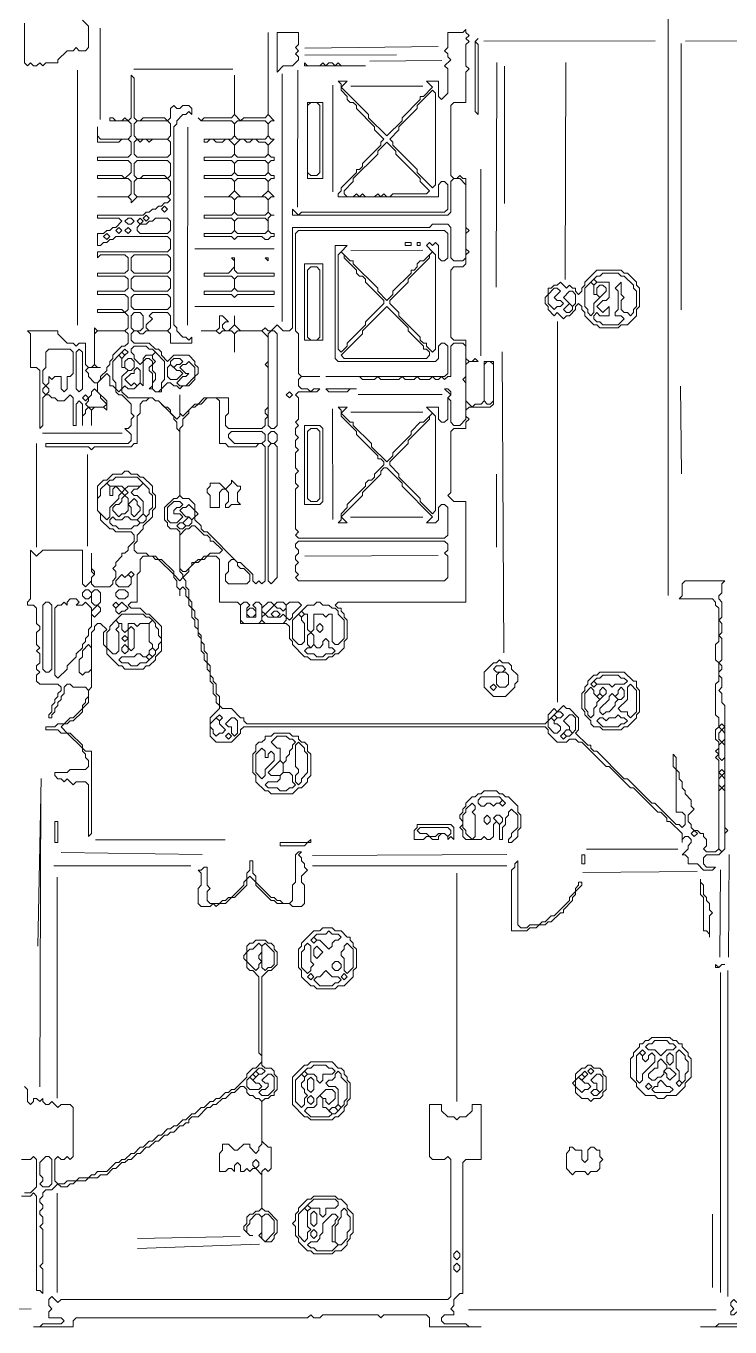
# Model space of a CAD drawing. Extents: x 10 to 1971, y 11 to 1392.
# Drawn here: x 636.5 to 867.7, y 375 to 802.1 of the extents above; entities that cross this region are included whole.
import ezdxf

# ---------------------------------------------------------------- set-up
doc = ezdxf.new("R2010")
doc.units = 0
for name, color, linetype, lineweight in [('TEXT_FALLBACK_OUTLINE', 2, 'Continuous', 0), ('TRACE_CURVE', 6, 'Continuous', 0), ('TRACE_STRAIGHT', 5, 'Continuous', 0), ('TRACE_TEXT_SYMBOL', 6, 'Continuous', 0)]:
    doc.layers.add(name, color=color, linetype=linetype, lineweight=lineweight)

msp = doc.modelspace()

# ---------------------------------------------------------------- linework, layer by layer
at = {"layer": 'TEXT_FALLBACK_OUTLINE', "color": 2}
for points in [[(824, 722), (820, 718), (820, 717), (819, 716), (819, 715), (818, 714), (817, 715), (817, 716), (816, 716), (815, 717), (814, 716), (812, 718), (811, 717), (810, 717), (809, 716), (808, 716), (808, 714), (807, 713), (807, 711), (808, 710), (808, 709), (810, 707), (811, 708), (813, 706), (814, 707), (815, 707), (817, 709), (817, 710), (818, 711), (819, 710), (819, 709), (820, 708), (820, 707), (823, 704), (824, 704), (825, 703), (831, 703), (832, 704), (834, 704), (837, 707), (837, 709), (838, 710), (838, 716), (837, 717), (837, 718), (834, 721), (833, 721), (832, 722)], [(822, 718), (823, 717), (823, 714), (824, 714), (825, 713), (823, 711), (823, 708), (822, 707), (821, 708), (821, 709), (820, 710), (820, 716)], [(822, 718), (823, 719), (824, 718), (823, 717)], [(825, 720), (826, 721), (831, 721), (832, 720), (833, 720), (836, 717), (836, 716), (837, 715), (837, 710), (836, 709), (836, 708), (835, 707), (834, 708), (833, 708), (832, 709), (832, 712), (833, 713), (832, 714), (832, 718), (830, 716), (831, 715), (831, 709), (830, 708), (830, 707), (832, 707), (833, 706), (831, 704), (826, 704), (825, 705), (824, 705), (823, 706), (823, 707), (824, 708), (825, 707), (828, 707), (828, 710), (826, 708), (824, 710), (826, 712), (827, 712), (828, 713), (828, 718), (824, 718), (823, 719), (824, 720)], [(810, 716), (811, 716), (812, 715), (810, 713), (811, 712), (812, 712), (813, 711), (812, 710), (811, 710), (810, 709), (808, 711), (808, 714)], [(815, 715), (816, 715), (817, 714), (817, 711), (816, 710), (813, 713)], [(824, 716), (825, 717), (826, 717), (827, 716), (827, 715), (825, 713), (824, 714)], [(815, 711), (816, 710), (816, 709), (815, 708), (814, 708), (813, 709)], [(863, 494), (863, 493), (864, 493), (865, 494), (866, 494), (865, 494), (864, 493)], [(842, 470), (841, 469), (840, 469), (839, 468), (838, 468), (838, 467), (836, 465), (836, 464), (835, 463), (835, 457), (837, 455), (837, 454), (840, 451), (843, 451), (844, 450), (846, 450), (847, 451), (850, 451), (853, 454), (853, 455), (855, 457), (855, 463), (854, 464), (854, 465), (852, 467), (852, 468), (851, 468), (850, 469), (849, 469), (848, 470)], [(838, 465), (839, 466), (840, 465), (839, 464)], [(842, 468), (843, 469), (847, 469), (848, 468), (849, 468), (850, 467), (849, 466), (847, 466), (845, 464), (843, 466), (841, 466), (840, 467), (841, 468)], [(850, 465), (851, 466), (853, 464), (853, 463), (854, 462), (854, 459), (853, 458), (853, 456), (852, 455), (851, 456), (851, 459), (850, 460)], [(837, 464), (838, 465), (839, 464), (839, 463), (840, 462), (841, 463), (841, 464), (842, 465), (843, 464), (843, 462), (839, 458), (839, 456), (838, 455), (837, 456)], [(844, 462), (845, 463), (847, 461), (847, 460), (846, 459), (846, 458), (845, 457), (844, 457), (843, 456), (842, 456), (841, 457), (841, 458), (843, 460), (844, 460)], [(847, 464), (848, 465), (849, 464), (849, 462), (848, 461), (847, 462)], [(846, 459), (847, 460), (848, 460), (850, 458), (848, 456), (847, 457), (847, 458)], [(840, 454), (841, 455), (842, 454), (841, 453)], [(844, 455), (845, 456), (847, 454), (848, 454), (849, 453), (848, 452), (843, 452), (842, 453), (843, 454), (844, 454)], [(850, 455), (851, 456), (852, 455), (851, 454)]]:
    msp.add_lwpolyline(points, close=True, dxfattribs=at)
at = {"layer": 'TRACE_CURVE', "color": 6}
for points in [[(636, 803), (636, 790), (637, 789), (638, 790), (639, 789), (640, 789), (641, 790), (642, 789), (643, 790), (647, 790), (647, 791), (650, 794), (652, 794), (653, 795), (654, 794), (656, 794), (657, 795), (657, 802), (655, 804)], [(716, 800), (716, 773), (715, 772), (708, 772), (707, 771), (705, 773), (705, 786), (705, 773), (704, 772), (695, 772), (694, 771), (693, 772), (694, 771), (704, 771), (705, 770), (705, 766), (704, 765), (695, 765), (695, 764), (696, 764), (697, 765), (698, 765), (699, 764), (701, 764), (702, 765), (703, 765), (705, 763), (705, 760), (704, 759), (695, 759), (695, 758), (704, 758), (705, 757), (705, 754), (704, 753), (695, 753), (695, 752), (704, 752), (705, 751), (705, 748), (703, 746), (695, 746), (704, 746), (705, 745), (705, 741), (704, 740), (695, 740), (695, 739), (704, 739), (705, 738), (705, 735), (704, 734), (695, 734), (695, 733), (704, 733), (705, 732), (706, 733), (714, 733), (715, 732), (716, 732), (717, 733), (718, 733), (718, 734), (717, 734)], [(717, 734), (716, 735), (716, 739), (717, 740), (718, 740), (717, 740), (716, 741), (716, 745), (717, 746), (718, 746), (716, 748), (716, 751), (717, 752), (718, 752), (718, 753), (717, 753), (716, 754), (716, 757), (717, 758), (718, 758), (718, 759), (717, 759), (716, 760), (716, 763), (718, 765), (717, 765), (716, 766), (716, 770), (717, 771), (718, 771), (716, 773), (716, 800)], [(781, 801), (780, 800), (775, 800), (775, 795), (774, 794), (775, 793), (775, 792), (776, 791), (774, 789), (775, 788), (775, 780), (773, 778), (772, 779), (772, 784), (768, 784), (770, 782), (767, 779), (766, 779), (766, 778), (760, 772), (760, 771), (755, 766), (749, 772), (749, 773), (740, 782), (742, 784), (739, 784), (740, 783), (740, 781), (742, 779), (742, 778), (743, 777), (744, 777), (745, 776), (745, 775), (751, 769), (751, 768), (754, 765), (753, 764), (753, 763), (747, 757), (747, 756), (746, 755), (745, 755), (745, 754), (740, 749), (740, 748), (739, 747), (739, 746), (772, 746), (772, 750), (773, 751), (774, 751), (775, 750), (775, 742), (774, 741), (727, 741), (726, 740), (724, 742), (724, 740), (775, 740), (776, 741), (776, 751), (777, 752)], [(781, 646), (777, 646), (775, 648), (776, 649), (776, 669), (777, 670), (781, 670), (781, 672), (782, 673), (781, 674), (781, 676), (782, 677), (789, 677), (790, 678), (790, 692), (787, 692), (787, 679), (786, 678), (784, 678), (783, 677), (781, 679), (781, 691), (782, 692), (785, 692), (784, 693), (783, 692), (782, 692), (781, 693), (781, 699), (777, 699), (776, 700), (776, 722), (777, 723), (780, 723), (781, 724), (781, 727), (782, 728), (781, 729), (781, 734), (782, 735), (781, 736), (781, 752), (780, 752), (779, 753), (778, 752), (777, 752), (776, 753), (776, 776), (777, 777), (781, 777), (781, 787), (782, 788), (781, 789), (781, 796), (782, 797), (781, 798), (782, 799), (781, 800), (781, 801)], [(683, 702), (684, 701), (684, 698), (691, 698), (691, 700), (690, 699), (689, 700), (688, 700), (686, 702), (686, 703), (685, 704), (685, 769), (686, 770), (686, 771), (688, 773), (689, 773), (690, 774), (691, 773), (691, 775), (690, 776), (688, 776), (687, 775), (686, 775), (685, 776), (684, 775), (684, 772), (683, 771), (682, 772), (675, 772), (674, 771), (673, 771), (672, 772), (672, 785), (671, 786), (671, 772), (670, 771), (669, 772), (668, 771), (666, 771), (665, 772), (664, 772), (664, 771), (670, 771), (671, 770), (671, 766), (670, 765), (661, 765), (660, 766), (660, 769), (660, 764), (667, 764), (668, 765), (670, 765), (671, 764), (671, 760), (670, 759), (660, 759), (660, 758), (670, 758), (671, 757), (671, 754), (669, 752), (668, 753), (660, 753)], [(660, 753), (660, 752), (670, 752), (671, 751), (671, 747), (670, 746), (660, 746), (670, 746), (671, 745), (671, 744), (673, 746), (683, 746), (684, 745), (683, 744), (682, 744), (681, 743), (680, 743), (679, 742), (678, 742), (677, 741), (676, 741), (675, 740), (660, 740), (660, 739), (667, 739), (668, 738), (666, 736), (665, 736), (664, 735), (663, 735), (662, 734), (660, 734), (660, 730), (661, 730), (662, 731), (663, 731), (664, 732), (665, 732), (666, 733), (683, 733), (684, 732), (684, 729), (683, 728), (660, 728), (660, 726), (661, 727), (669, 727), (670, 726), (670, 722), (669, 721), (660, 721), (660, 720), (669, 720), (670, 719), (670, 716), (669, 715), (660, 715), (660, 714), (669, 714), (670, 713), (670, 709), (669, 708), (668, 709), (660, 709)], [(777, 752), (779, 752), (781, 750), (781, 726), (780, 725), (777, 725), (776, 726), (776, 736), (775, 737), (770, 737), (769, 736), (724, 736), (724, 703), (723, 702), (721, 702), (719, 704), (717, 702), (716, 702), (715, 703), (714, 702), (707, 702), (705, 704), (705, 707), (705, 704), (703, 702), (702, 702), (701, 703), (701, 704), (702, 705), (703, 705), (701, 707), (700, 707), (700, 703), (699, 702), (694, 702), (699, 702), (700, 701), (701, 702), (704, 702), (705, 701), (705, 695), (705, 701), (706, 702), (714, 702), (716, 700), (716, 692), (715, 691), (716, 690), (716, 677), (715, 676), (715, 675), (716, 674), (715, 673), (715, 671), (714, 670), (703, 670), (702, 671), (702, 674), (703, 675), (703, 680), (695, 680), (693, 678), (692, 678), (688, 674)], [(725, 734), (726, 735), (774, 735), (775, 734), (775, 726), (774, 725), (773, 725), (772, 726), (772, 730), (771, 731), (770, 730), (769, 731), (768, 730), (770, 728), (767, 725), (766, 725), (765, 724), (765, 723), (764, 722), (763, 722), (763, 721), (757, 715), (757, 714), (755, 712), (752, 715), (752, 716), (744, 724), (744, 725), (743, 725), (740, 728), (742, 730), (738, 730), (738, 693), (739, 692), (771, 692), (772, 693), (772, 697), (773, 698), (774, 698), (775, 697), (775, 688), (774, 687), (735, 687), (746, 687), (747, 686), (751, 686), (752, 687), (753, 686), (759, 686), (760, 687), (761, 686), (764, 686), (765, 687), (766, 686), (769, 686), (770, 687), (771, 686), (772, 686), (773, 687), (774, 686), (775, 687), (776, 687), (776, 697), (777, 698)], [(747, 649), (753, 655), (753, 656), (754, 657), (755, 657), (760, 652), (760, 651), (770, 641), (768, 639), (771, 639), (772, 640), (772, 644), (773, 645), (774, 645), (775, 644), (775, 635), (774, 634), (726, 634), (725, 635), (726, 636), (725, 637), (725, 650), (726, 651), (725, 652), (725, 655), (726, 656), (725, 657), (725, 662), (726, 663), (725, 664), (725, 666), (726, 667), (725, 668), (725, 670), (726, 671), (725, 672), (726, 673), (726, 680), (725, 681), (726, 682), (732, 682), (733, 683), (731, 683), (730, 682), (729, 683), (727, 683), (726, 684), (726, 686), (727, 687), (733, 687), (727, 687), (726, 688), (726, 701), (725, 702), (725, 734)], [(660, 709), (660, 708), (669, 708), (670, 707), (670, 703), (669, 702), (660, 702), (659, 703), (659, 691), (658, 690), (657, 690), (656, 691), (656, 698), (654, 698), (653, 697), (652, 698), (650, 698), (647, 701), (647, 702), (637, 702), (638, 701), (638, 690), (640, 690), (641, 689), (641, 670), (642, 671), (642, 680), (643, 681), (644, 681), (645, 680), (646, 680), (647, 679), (649, 679), (651, 681), (652, 680), (652, 671), (653, 671), (653, 678), (654, 679), (655, 678), (655, 671), (655, 674), (656, 675), (656, 676), (657, 677), (658, 676), (658, 671), (658, 676), (659, 677), (662, 677), (663, 676), (663, 679), (660, 682), (660, 685), (663, 688), (664, 687), (664, 684), (665, 684), (666, 683), (666, 682), (667, 681), (668, 681), (671, 678), (671, 675)], [(688, 674), (687, 675), (687, 681), (687, 674), (686, 673), (684, 675), (684, 676), (683, 677), (682, 677), (680, 679), (679, 679), (678, 680), (670, 680), (668, 682), (668, 683), (669, 684), (670, 683), (672, 683), (674, 685), (675, 684), (675, 692), (676, 693), (677, 693), (678, 692), (678, 691), (677, 690), (677, 689), (678, 688), (678, 684), (677, 683), (678, 683), (679, 682), (681, 682), (681, 683), (683, 685), (684, 685), (685, 684), (686, 684), (687, 683), (688, 684), (690, 684), (692, 686), (692, 687), (693, 688), (693, 690), (692, 691), (692, 692), (690, 694), (685, 694), (683, 692), (681, 694), (681, 695), (680, 696), (679, 696), (677, 698), (672, 698), (671, 699), (671, 701), (672, 702), (673, 702), (674, 701), (675, 701), (676, 702), (683, 702)], [(777, 698), (780, 698), (781, 697), (781, 687), (780, 686), (781, 685), (781, 673), (779, 671), (777, 671), (776, 672), (776, 679), (775, 680), (776, 681), (776, 682), (775, 683), (774, 683), (776, 681), (775, 680), (775, 673), (774, 672), (773, 672), (772, 673), (772, 677), (768, 677), (770, 675), (767, 672), (766, 672), (763, 669), (763, 668), (757, 662), (757, 661), (755, 659), (750, 664), (750, 665), (744, 671), (744, 672), (743, 672), (740, 675), (742, 677), (739, 677), (740, 676), (740, 674), (745, 669), (745, 668), (752, 661), (752, 660), (753, 660), (754, 659), (754, 658), (751, 655), (751, 654), (750, 653), (749, 653), (748, 652), (748, 651), (742, 645), (742, 644), (740, 642), (740, 640), (739, 639), (742, 639), (740, 641), (747, 648), (747, 649)], [(671, 675), (672, 674), (671, 673), (671, 671), (670, 670), (669, 670), (671, 668), (671, 666), (670, 665), (643, 665), (643, 664), (657, 664), (658, 663), (659, 664), (671, 664), (672, 665), (673, 665), (673, 674), (674, 675), (674, 678), (675, 679), (676, 679), (677, 680), (678, 680), (679, 679), (680, 679), (685, 674), (685, 673), (686, 672), (686, 670), (687, 669), (687, 648), (686, 647), (685, 647), (682, 644), (682, 640), (683, 639), (683, 638), (684, 637), (686, 637), (687, 636), (687, 623), (688, 622), (688, 621), (687, 620), (685, 622), (685, 623), (681, 627), (680, 627), (679, 628), (677, 628), (676, 629), (673, 629), (672, 630), (672, 632), (673, 633), (673, 635), (675, 637), (675, 638), (678, 641), (678, 643), (679, 644), (679, 648), (678, 649)], [(678, 649), (678, 651), (675, 654), (674, 654), (673, 655), (671, 655), (670, 656), (669, 656), (668, 655), (665, 655), (663, 653), (662, 653), (660, 651), (660, 643), (661, 642), (661, 640), (664, 637), (665, 637), (666, 636), (671, 636), (672, 635), (672, 633), (670, 631), (670, 630), (669, 629), (668, 629), (668, 628), (666, 626), (666, 625), (665, 624), (666, 623), (666, 621), (665, 620), (665, 619), (664, 618), (659, 618), (658, 619), (658, 621), (659, 622), (659, 623), (658, 624), (658, 629), (658, 623), (659, 622), (658, 621), (658, 620), (656, 618), (655, 619), (655, 630), (642, 630), (640, 628), (638, 630), (638, 614), (637, 613), (637, 612), (639, 612), (640, 611), (640, 606), (641, 605), (641, 604), (640, 603), (640, 599), (641, 598), (640, 597)], [(700, 579), (700, 582), (699, 583), (699, 586), (698, 587), (698, 588), (697, 589), (697, 592), (696, 593), (696, 596), (695, 597), (695, 599), (694, 600), (694, 602), (693, 603), (693, 607), (692, 608), (692, 610), (691, 611), (691, 613), (690, 614), (690, 617), (689, 618), (689, 620), (688, 621), (690, 623), (690, 624), (692, 626), (693, 626), (694, 627), (695, 627), (696, 628), (699, 628), (700, 627), (700, 613), (706, 613), (707, 612), (707, 606), (722, 606), (723, 605), (723, 601), (724, 600), (724, 599), (728, 595), (729, 595), (730, 594), (735, 594), (736, 595), (737, 595), (738, 596), (739, 596), (741, 598), (741, 600), (742, 601), (742, 607), (741, 608), (741, 609), (740, 610), (740, 611), (739, 611), (738, 612), (739, 613), (781, 613), (781, 646)], [(649, 554), (650, 555), (652, 553), (653, 554), (656, 554), (657, 553), (657, 536), (658, 537), (658, 564), (656, 564), (655, 565), (655, 566), (651, 570), (650, 570), (648, 572), (649, 573), (650, 573), (651, 574), (652, 574), (655, 577), (655, 578), (657, 580), (657, 584), (658, 585), (658, 603), (659, 604), (659, 605), (660, 606), (661, 606), (663, 604), (662, 603), (662, 599), (663, 598), (663, 596), (667, 592), (668, 592), (669, 591), (675, 591), (676, 592), (677, 592), (679, 594), (679, 595), (681, 597), (681, 605), (677, 609), (676, 609), (674, 611), (671, 611), (670, 612), (671, 613), (673, 613), (673, 622), (674, 623), (674, 627), (675, 628), (678, 628), (679, 627), (680, 627), (685, 622), (685, 621), (686, 620), (686, 618), (687, 617), (687, 615)], [(854, 529), (854, 527), (857, 527), (859, 525), (862, 525), (863, 526), (860, 526), (859, 527), (859, 529), (860, 530), (864, 530), (866, 532), (866, 537), (867, 538), (866, 539), (866, 579), (865, 580), (865, 583), (864, 584), (865, 585), (865, 588), (864, 589), (864, 590), (865, 591), (865, 592), (864, 593), (865, 594), (865, 601), (864, 602), (865, 603), (865, 606), (864, 607), (865, 608), (865, 613), (864, 614), (864, 615), (865, 616), (865, 619), (866, 620), (853, 620), (852, 619), (852, 615), (851, 614), (862, 614), (863, 613), (863, 612), (864, 611), (864, 600), (863, 599), (863, 594), (864, 593), (864, 587), (863, 586), (863, 576), (864, 575), (864, 572), (863, 571), (863, 568), (864, 567), (864, 565), (863, 564), (864, 563), (863, 562), (864, 561)], [(687, 615), (687, 617), (688, 618), (689, 617), (689, 615), (690, 614), (690, 612), (691, 611), (691, 608), (692, 607), (692, 605), (693, 604), (693, 602), (694, 601), (694, 597), (695, 596), (695, 594), (696, 593), (696, 591), (697, 590), (697, 587), (698, 586), (698, 583), (699, 582), (699, 580), (700, 579), (700, 578), (697, 575), (697, 569), (699, 567), (704, 567), (707, 570), (707, 571), (708, 572), (807, 572), (808, 571), (808, 570), (811, 567), (814, 567), (815, 568), (817, 568), (818, 567), (819, 567), (827, 559), (828, 559), (835, 552), (836, 552), (844, 544), (845, 544), (847, 542), (847, 541), (848, 541), (852, 537), (852, 534), (852, 535), (853, 536), (854, 536), (855, 535), (855, 534), (854, 533), (854, 532), (852, 530), (853, 530), (854, 529)], [(640, 597), (641, 596), (641, 593), (640, 592), (640, 591), (641, 590), (640, 589), (640, 587), (641, 586), (647, 586), (648, 585), (648, 584), (647, 583), (647, 582), (646, 581), (646, 580), (645, 579), (645, 577), (644, 576), (644, 575), (645, 575), (645, 576), (646, 577), (646, 578), (647, 579), (647, 580), (648, 581), (648, 582), (649, 583), (649, 585), (650, 586), (651, 586), (652, 585), (656, 585), (657, 584), (657, 582), (656, 581), (656, 580), (655, 579), (655, 578), (652, 575), (651, 575), (649, 573), (647, 573), (646, 572), (643, 572), (643, 571), (647, 571), (648, 570), (650, 570), (655, 565), (655, 564), (656, 563), (656, 562), (657, 561), (657, 559), (656, 558), (651, 558), (650, 557), (646, 557), (646, 556), (647, 555), (648, 555), (649, 554)], [(864, 561), (864, 532), (863, 531), (860, 531), (859, 532), (860, 533), (860, 535), (859, 536), (859, 537), (858, 537), (857, 538), (856, 538), (855, 539), (855, 540), (854, 541), (854, 543), (856, 545), (855, 546), (855, 548), (853, 550), (853, 551), (852, 552), (852, 554), (851, 555), (851, 557), (850, 558), (850, 562), (849, 563), (849, 559), (850, 558), (850, 544), (852, 544), (853, 543), (853, 540), (852, 539), (851, 540), (850, 540), (843, 547), (842, 547), (834, 555), (833, 555), (824, 564), (823, 564), (822, 565), (822, 566), (821, 566), (817, 570), (818, 571), (818, 575), (815, 578), (814, 578), (813, 579), (811, 577), (810, 578), (808, 576), (808, 574), (807, 573), (709, 573), (708, 574), (708, 575), (707, 575), (704, 578), (701, 578), (700, 579)], [(712, 502), (711, 501), (710, 501), (709, 500), (709, 498), (708, 497), (708, 496), (709, 495), (709, 493), (710, 492), (711, 492), (713, 490), (713, 465), (714, 464), (714, 462), (712, 460), (711, 460), (709, 458), (709, 457), (705, 453), (704, 453), (703, 452), (702, 452), (700, 450), (699, 450), (698, 449), (697, 449), (695, 447), (694, 447), (692, 445), (691, 445), (689, 443), (688, 443), (686, 441), (685, 441), (684, 440), (683, 440), (681, 438), (680, 438), (678, 436), (677, 436), (675, 434), (674, 434), (672, 432), (671, 432), (669, 430), (668, 430), (667, 429), (666, 429), (663, 426), (660, 426), (659, 425), (658, 425), (657, 424), (654, 424), (653, 423), (650, 423), (649, 422), (647, 422), (646, 423), (646, 430), (647, 431), (648, 430), (649, 430)], [(717, 427), (717, 434), (716, 434), (714, 436), (714, 449), (715, 450), (716, 450), (717, 451), (718, 451), (718, 452), (719, 453), (719, 457), (718, 458), (718, 459), (717, 460), (715, 460), (714, 461), (714, 490), (716, 492), (717, 492), (719, 494), (719, 498), (718, 499), (718, 500), (717, 501), (716, 501), (715, 502), (712, 502)], [(649, 430), (650, 431), (651, 430), (652, 431), (652, 447), (651, 448), (648, 448), (647, 447), (645, 449), (644, 448), (643, 448), (642, 449), (642, 450), (641, 449), (640, 450), (639, 450), (639, 449), (638, 448), (637, 449), (637, 453), (636, 454)], [(642, 407), (641, 408), (642, 409), (642, 411), (641, 412), (641, 413), (642, 414), (642, 415), (641, 416), (641, 417), (642, 418), (642, 419), (643, 420), (645, 420), (647, 422), (648, 421), (650, 421), (651, 422), (652, 422), (653, 423), (656, 423), (657, 424), (660, 424), (661, 425), (663, 425), (665, 427), (666, 427), (668, 429), (669, 429), (670, 430), (671, 430), (673, 432), (674, 432), (676, 434), (677, 434), (679, 436), (680, 436), (682, 438), (683, 438), (684, 439), (685, 439), (687, 441), (688, 441), (689, 442), (690, 442), (690, 443), (691, 444), (693, 444), (696, 447), (697, 447), (698, 448), (699, 448), (701, 450), (702, 450), (704, 452), (705, 452), (707, 454), (708, 454), (709, 453), (709, 452), (710, 451), (711, 451), (712, 450), (713, 450)], [(713, 450), (714, 449), (714, 435), (713, 434), (713, 433), (712, 432), (710, 434), (710, 435), (708, 435), (706, 433), (705, 433), (703, 435), (701, 435), (701, 433), (700, 432), (700, 426), (702, 426), (703, 427), (704, 427), (705, 426), (705, 428), (706, 429), (707, 428), (707, 426), (708, 426), (709, 427), (710, 426), (711, 427), (712, 427), (714, 425), (714, 414), (713, 413), (712, 413), (711, 412), (710, 412), (709, 411), (709, 409), (708, 408), (708, 407), (710, 405), (711, 405), (710, 405), (709, 406), (709, 408), (710, 409), (710, 410), (712, 412), (713, 412), (714, 411), (714, 406), (713, 405), (715, 403), (717, 403), (718, 404), (718, 405), (719, 406), (719, 410), (716, 413), (715, 413), (714, 414), (714, 426), (715, 427), (716, 426), (717, 427)], [(635, 430), (638, 430), (639, 431), (640, 430), (640, 421), (638, 419), (636, 419)], [(635, 418), (638, 418), (639, 419), (640, 418), (640, 387), (641, 387), (642, 386), (642, 394), (641, 395), (642, 396), (642, 407)]]:
    msp.add_lwpolyline(points, dxfattribs=at)
for points in [[(770, 781), (771, 780), (771, 750), (770, 749), (765, 754), (765, 755), (757, 763), (757, 764), (756, 765), (759, 768), (759, 769), (765, 775), (765, 776)], [(672, 770), (673, 771), (683, 771), (684, 770), (684, 766), (683, 765), (673, 765), (672, 766)], [(705, 770), (706, 771), (715, 771), (716, 770), (716, 766), (715, 765), (706, 765), (705, 766)], [(672, 764), (673, 765), (674, 764), (675, 765), (676, 765), (677, 764), (678, 765), (683, 765), (684, 764), (684, 760), (683, 759), (673, 759), (672, 760)], [(707, 765), (708, 765), (709, 764), (710, 764), (711, 765), (712, 765), (713, 764), (715, 764), (716, 763), (716, 760), (715, 759), (706, 759), (705, 760), (705, 763)], [(755, 764), (758, 761), (758, 760), (766, 752), (766, 751), (769, 748), (768, 747), (757, 747), (756, 746), (755, 746), (754, 747), (753, 746), (752, 747), (751, 746), (748, 746), (747, 747), (746, 746), (745, 747), (744, 746), (742, 746), (741, 747), (741, 748), (744, 751), (744, 752), (752, 760), (752, 761)], [(672, 757), (673, 758), (683, 758), (684, 757), (684, 753), (683, 752), (682, 753), (675, 753), (674, 752), (673, 752), (672, 753)], [(705, 757), (706, 758), (715, 758), (716, 757), (716, 754), (715, 753), (706, 753), (705, 754)], [(672, 751), (673, 752), (683, 752), (684, 751), (684, 747), (683, 746), (673, 746), (672, 747)], [(705, 751), (706, 752), (715, 752), (716, 751), (716, 748), (714, 746), (707, 746), (705, 748)], [(705, 745), (706, 746), (715, 746), (716, 745), (716, 741), (715, 740), (706, 740), (705, 741)], [(669, 738), (670, 739), (671, 739), (672, 738), (671, 737), (670, 737)], [(678, 738), (679, 739), (683, 739), (684, 738), (684, 735), (683, 734), (674, 734), (673, 735), (673, 736), (674, 737), (676, 737), (677, 738)], [(673, 738), (674, 739), (675, 738), (674, 737)], [(675, 739), (676, 740), (677, 739), (676, 738)], [(681, 742), (682, 743), (683, 742), (682, 741)], [(705, 738), (706, 739), (715, 739), (716, 738), (716, 735), (715, 734), (706, 734), (705, 735)], [(666, 735), (667, 736), (668, 735), (667, 734)], [(669, 735), (670, 736), (671, 735), (670, 734)], [(662, 733), (663, 734), (664, 733), (663, 732)], [(671, 726), (672, 727), (683, 727), (684, 726), (684, 722), (683, 721), (672, 721), (671, 722)], [(739, 727), (740, 728), (741, 727), (741, 726), (745, 722), (745, 721), (746, 720), (747, 720), (748, 719), (748, 718), (754, 712), (754, 711), (748, 705), (748, 704), (742, 698), (742, 697), (740, 695), (739, 696)], [(769, 727), (770, 728), (771, 727), (771, 696), (770, 695), (768, 697), (768, 698), (767, 698), (766, 699), (766, 700), (759, 707), (759, 708), (756, 711), (756, 712), (762, 718), (762, 719), (769, 726)], [(671, 719), (672, 720), (683, 720), (684, 719), (684, 716), (683, 715), (672, 715), (671, 716)], [(671, 713), (672, 714), (683, 714), (684, 713), (684, 710), (683, 709), (672, 709), (671, 710)], [(755, 710), (762, 703), (762, 702), (767, 697), (767, 696), (768, 696), (769, 695), (769, 694), (768, 693), (741, 693), (740, 694), (747, 701), (747, 702)], [(671, 707), (672, 708), (674, 708), (675, 707), (675, 703), (674, 702), (672, 702), (671, 703)], [(677, 707), (678, 708), (683, 708), (684, 707), (684, 703), (683, 702), (677, 702), (676, 703), (676, 704), (678, 706)], [(659, 701), (660, 702), (669, 702), (670, 701), (670, 698), (669, 697), (668, 697), (665, 694), (665, 693), (664, 692), (664, 691), (663, 690), (663, 689), (661, 687), (661, 686), (660, 685), (659, 685), (657, 687), (657, 688), (656, 689), (657, 690), (661, 690), (660, 690), (659, 691)], [(716, 701), (717, 702), (718, 702), (719, 701), (719, 671), (718, 670), (717, 670), (716, 671)], [(671, 696), (672, 697), (676, 697), (677, 696), (678, 696), (679, 695), (678, 694), (676, 694), (675, 693), (675, 692), (674, 691), (672, 693), (672, 694), (671, 695)], [(643, 695), (644, 696), (651, 696), (652, 695), (652, 688), (651, 687), (650, 687), (650, 683), (649, 682), (648, 683), (648, 687), (646, 687), (645, 686), (644, 687), (644, 685), (643, 684), (642, 685), (642, 689), (643, 690)], [(653, 695), (654, 696), (655, 695), (655, 683), (654, 682), (653, 683)], [(667, 694), (668, 693), (668, 690), (669, 690), (670, 689), (668, 687), (668, 683), (667, 682), (666, 683), (666, 685), (665, 686), (665, 692)], [(667, 694), (668, 695), (669, 694), (668, 693)], [(668, 695), (669, 696), (670, 695), (669, 694)], [(669, 692), (670, 693), (671, 693), (672, 692), (672, 690), (671, 689), (670, 689), (669, 690)], [(678, 694), (679, 695), (682, 692), (682, 686), (681, 685), (681, 683), (680, 682), (679, 682), (678, 683), (678, 685), (679, 686), (679, 688), (678, 689), (678, 691), (679, 692), (678, 693)], [(684, 692), (685, 693), (687, 693), (688, 692), (687, 691), (686, 691), (685, 690), (684, 691)], [(689, 691), (690, 692), (692, 690), (692, 687), (689, 684), (687, 684), (686, 685), (688, 687), (689, 687), (690, 688), (689, 688), (687, 690), (688, 691)], [(787, 691), (788, 692), (789, 692), (790, 691), (790, 679), (789, 678), (788, 678), (787, 679)], [(672, 689), (673, 690), (674, 689), (674, 685), (673, 684), (672, 685), (671, 684), (669, 686), (671, 688), (672, 688)], [(683, 690), (684, 691), (686, 689), (687, 689), (688, 688), (686, 686), (684, 686), (683, 687)], [(642, 683), (643, 684), (644, 683), (644, 682), (643, 681), (642, 682)], [(655, 680), (656, 681), (657, 680), (656, 679)], [(658, 682), (659, 683), (661, 681), (661, 680), (663, 678), (662, 677), (657, 677), (656, 678), (657, 679), (657, 680), (658, 681)], [(696, 680), (699, 680), (700, 679), (700, 665), (702, 665), (703, 664), (712, 664), (713, 665), (714, 665), (715, 664), (715, 620), (714, 619), (713, 620), (712, 619), (711, 620), (711, 622), (707, 626), (706, 626), (696, 636), (695, 636), (694, 637), (694, 638), (692, 640), (692, 641), (693, 642), (692, 643), (692, 645), (690, 647), (688, 647), (687, 648), (687, 670), (688, 671), (688, 673), (690, 675), (690, 676), (691, 677), (692, 677), (693, 678), (694, 678)], [(722, 681), (723, 682), (724, 681), (723, 680)], [(769, 674), (770, 675), (771, 674), (771, 643), (770, 642), (766, 646), (766, 647), (759, 654), (759, 655), (756, 658), (756, 659), (762, 665), (762, 666), (769, 673)], [(703, 668), (704, 669), (714, 669), (715, 668), (715, 666), (714, 665), (705, 665), (703, 667)], [(716, 668), (717, 669), (718, 669), (719, 668), (719, 666), (718, 665), (717, 665), (716, 666)], [(716, 664), (717, 665), (718, 665), (719, 664), (719, 621), (717, 619), (716, 620)], [(665, 653), (666, 654), (673, 654), (675, 652), (674, 651), (670, 651), (669, 650), (668, 651), (664, 651), (663, 652), (664, 653)], [(663, 652), (664, 651), (664, 648), (665, 648), (665, 650), (666, 651), (668, 649), (667, 648), (667, 647), (664, 644), (664, 641), (663, 640), (660, 643), (660, 647), (661, 648), (661, 650)], [(668, 649), (669, 650), (670, 649), (669, 648)], [(675, 652), (677, 650), (677, 649), (678, 648), (678, 644), (677, 643), (677, 642), (676, 641), (675, 642), (675, 646), (673, 648), (672, 648), (671, 649), (672, 650), (673, 650)], [(668, 647), (669, 648), (670, 647), (670, 643), (669, 642), (668, 642), (667, 641), (665, 643), (665, 644), (666, 645), (667, 645), (668, 646)], [(672, 647), (673, 646), (673, 645), (674, 644), (674, 643), (672, 641), (671, 642), (671, 644), (670, 645)], [(685, 646), (687, 646), (688, 645), (687, 644), (686, 644), (685, 643), (685, 642), (687, 642), (688, 641), (686, 639), (684, 639), (683, 640), (683, 644)], [(689, 644), (690, 645), (692, 643), (692, 641), (691, 640), (690, 641), (689, 641), (687, 643), (688, 644)], [(664, 640), (665, 641), (666, 640), (668, 640), (669, 641), (670, 641), (671, 640), (673, 640), (674, 639), (673, 638), (672, 638), (671, 637), (667, 637), (666, 638), (665, 638), (664, 639)], [(675, 642), (676, 641), (676, 640), (675, 639), (674, 639), (673, 640)], [(690, 641), (691, 640), (691, 639), (690, 638), (689, 638), (688, 639)], [(686, 638), (687, 639), (688, 639), (689, 638), (688, 637), (687, 637)], [(690, 637), (691, 638), (692, 638), (695, 635), (696, 635), (697, 634), (697, 633), (698, 633), (701, 630), (700, 629), (697, 629), (696, 628), (695, 628), (694, 627), (693, 627), (692, 626), (691, 626), (691, 625), (689, 623), (688, 623), (687, 624), (687, 635), (689, 637)], [(725, 632), (726, 633), (774, 633), (775, 632), (775, 630), (774, 629), (775, 628), (775, 621), (774, 620), (726, 620), (725, 621), (726, 622), (725, 623), (725, 625), (726, 626), (725, 627), (725, 628), (726, 629), (726, 630), (725, 631)], [(703, 626), (704, 627), (705, 627), (706, 626), (706, 625), (707, 624), (708, 624), (710, 622), (710, 620), (709, 619), (703, 619), (702, 620), (702, 622), (703, 623)], [(668, 622), (669, 621), (670, 622), (671, 621), (671, 619), (670, 618), (667, 618), (666, 619), (666, 620)], [(670, 622), (671, 623), (672, 622), (671, 621)], [(655, 616), (656, 617), (657, 617), (658, 616), (658, 615), (657, 614), (656, 614), (655, 615)], [(658, 616), (659, 617), (660, 617), (661, 616), (661, 613), (660, 612), (659, 612), (658, 613)], [(666, 616), (667, 617), (669, 617), (670, 616), (670, 615), (669, 614), (667, 614), (666, 615)], [(642, 612), (643, 613), (644, 613), (645, 612), (645, 591), (644, 590), (643, 590), (642, 591)], [(650, 613), (651, 614), (653, 614), (654, 613), (653, 612), (655, 612), (656, 613), (658, 611), (658, 605), (657, 604), (657, 602), (656, 601), (656, 600), (655, 599), (655, 598), (653, 596), (653, 595), (650, 592), (650, 591), (647, 588), (646, 589), (646, 611), (647, 612), (648, 612), (649, 613), (650, 612)], [(660, 612), (661, 611), (661, 610), (659, 608), (658, 609), (658, 610)], [(665, 612), (666, 613), (667, 612), (666, 611)], [(668, 613), (670, 611), (669, 610), (668, 610), (667, 609), (666, 610), (666, 611)], [(707, 612), (708, 613), (709, 613), (710, 612), (709, 611), (709, 608), (712, 608), (712, 611), (711, 612), (712, 613), (713, 613), (714, 612), (714, 607), (713, 606), (708, 606), (707, 607)], [(709, 610), (710, 611), (711, 611), (712, 610), (712, 609), (711, 608), (710, 608), (709, 609)], [(716, 613), (717, 613), (718, 612), (715, 609), (714, 610), (714, 611)], [(718, 612), (719, 613), (721, 613), (722, 612), (722, 611), (721, 610), (720, 611), (719, 611)], [(722, 612), (723, 613), (726, 613), (727, 612), (724, 609), (724, 608), (723, 607), (722, 608)], [(731, 612), (732, 613), (733, 613), (734, 612), (736, 612), (737, 611), (738, 611), (739, 610), (739, 609), (741, 607), (741, 601), (739, 599), (738, 599), (737, 600), (737, 609), (736, 609), (735, 608), (734, 609), (731, 609), (731, 604), (730, 603), (729, 604), (729, 609), (728, 609), (727, 610), (729, 612)], [(666, 607), (667, 606), (667, 605), (666, 604), (667, 603), (667, 597), (666, 596), (665, 596), (663, 598), (663, 603), (664, 604), (664, 605)], [(668, 609), (675, 609), (676, 608), (677, 608), (678, 607), (677, 606), (674, 606), (673, 605), (672, 606), (670, 606), (670, 604), (669, 603), (668, 604), (668, 606), (667, 606), (666, 607)], [(677, 606), (678, 607), (679, 606), (679, 605), (680, 604), (680, 602), (681, 601), (681, 600), (680, 599), (680, 598), (679, 597), (678, 598), (678, 599), (677, 600)], [(714, 608), (715, 609), (716, 608), (720, 608), (721, 609), (722, 608), (722, 607), (721, 606), (715, 606), (714, 607)], [(717, 609), (718, 610), (719, 610), (720, 609), (719, 608), (718, 608)], [(726, 609), (727, 608), (727, 607), (728, 606), (728, 600), (727, 599), (726, 599), (724, 601), (724, 607)], [(726, 609), (727, 610), (728, 609), (727, 608)], [(670, 604), (671, 605), (672, 604), (672, 598), (671, 597), (670, 598)], [(729, 602), (730, 603), (731, 602), (731, 599), (730, 598), (729, 599)], [(732, 605), (733, 606), (734, 605), (734, 604), (733, 603), (732, 604)], [(657, 599), (658, 598), (658, 591), (657, 590), (656, 590), (655, 589), (654, 590), (654, 594), (655, 595), (655, 597)], [(668, 601), (669, 602), (670, 601), (669, 600)], [(668, 598), (669, 599), (670, 598), (670, 597), (669, 596), (668, 597)], [(677, 597), (678, 598), (679, 597), (679, 596), (678, 595), (677, 596)], [(734, 600), (735, 601), (736, 600), (736, 598), (737, 598), (738, 597), (737, 596), (735, 596), (734, 595), (732, 595), (731, 596), (729, 596), (728, 597), (729, 598), (730, 598), (731, 599), (732, 598), (733, 598), (734, 599)], [(672, 595), (673, 596), (674, 596), (675, 595), (676, 595), (677, 594), (676, 593), (674, 593), (673, 592), (671, 592), (670, 593), (668, 593), (667, 594), (668, 595)], [(676, 595), (677, 596), (678, 595), (677, 594)], [(810, 576), (811, 577), (812, 577), (813, 576), (812, 575), (811, 575)], [(699, 575), (700, 574), (700, 573), (702, 571), (701, 570), (700, 570), (699, 569), (698, 570), (698, 571), (697, 572), (697, 573)], [(699, 575), (700, 576), (701, 575), (700, 574)], [(704, 575), (705, 575), (706, 574), (706, 570), (705, 569), (704, 570), (704, 572), (703, 572), (702, 573)], [(808, 574), (809, 575), (810, 574), (810, 573), (811, 573), (812, 572), (812, 571), (811, 570), (810, 570), (808, 572)], [(809, 575), (810, 576), (811, 575), (810, 574)], [(815, 576), (816, 576), (817, 575), (817, 571), (816, 570), (815, 571), (815, 572), (813, 574)], [(864, 572), (865, 573), (866, 572), (865, 571)], [(702, 569), (703, 570), (704, 569), (703, 568)], [(812, 569), (813, 570), (814, 569), (813, 568)], [(813, 570), (814, 571), (815, 571), (816, 570), (815, 569), (814, 569)], [(864, 570), (865, 571), (866, 570), (866, 568), (865, 567), (864, 568)], [(864, 566), (865, 567), (866, 566), (866, 562), (865, 561), (864, 562)], [(864, 557), (865, 558), (866, 557), (865, 556)], [(864, 555), (865, 556), (866, 555), (866, 553), (865, 552), (864, 553)], [(864, 551), (865, 552), (866, 551), (866, 532), (865, 531), (864, 532)], [(855, 537), (856, 538), (857, 537), (856, 536)], [(713, 501), (714, 500), (714, 498), (713, 497), (713, 496), (714, 495), (713, 494), (713, 493), (712, 492), (709, 495), (709, 498), (710, 499), (711, 499)], [(714, 500), (715, 501), (718, 498), (718, 494), (717, 493), (716, 493), (715, 492), (714, 493)], [(709, 456), (710, 457), (712, 455), (713, 455), (714, 454), (713, 453), (710, 453), (709, 454)], [(710, 457), (711, 458), (712, 457), (711, 456)], [(711, 458), (712, 459), (713, 458), (712, 457)], [(712, 459), (713, 460), (714, 460), (715, 459), (714, 458), (713, 458)], [(716, 458), (717, 458), (718, 457), (718, 453), (716, 451), (714, 451), (713, 452), (714, 453), (715, 453), (716, 454), (716, 455), (715, 455), (714, 456)], [(769, 448), (769, 431), (770, 430), (774, 430), (775, 431), (776, 430), (776, 385), (775, 384), (648, 384), (647, 383), (645, 385), (644, 384), (644, 382), (645, 381), (644, 380), (644, 378), (648, 378), (649, 377), (648, 376), (642, 376), (641, 375), (639, 375), (652, 375), (652, 377), (653, 378), (729, 378), (730, 379), (731, 378), (733, 378), (734, 379), (752, 379), (753, 378), (754, 379), (768, 379), (769, 378), (769, 375), (786, 375), (782, 375), (781, 376), (774, 376), (773, 377), (773, 378), (774, 379), (777, 379), (777, 380), (776, 381), (777, 382), (777, 384), (779, 386), (780, 386), (780, 429), (781, 430), (786, 430), (786, 448), (783, 448), (783, 446), (781, 444), (779, 444), (778, 443), (777, 444), (775, 444), (773, 446), (773, 448)], [(643, 431), (644, 431), (645, 430), (645, 422), (644, 421), (642, 421), (641, 422), (642, 423), (642, 424), (641, 425), (641, 429)], [(711, 429), (712, 430), (713, 429), (713, 428), (712, 427), (711, 428)], [(714, 411), (715, 412), (716, 412), (718, 410), (718, 406), (715, 403), (714, 404)], [(777, 399), (778, 400), (779, 399), (779, 398), (778, 397), (777, 398)], [(777, 395), (778, 396), (779, 395), (779, 394), (778, 393), (777, 394)]]:
    msp.add_lwpolyline(points, close=True, dxfattribs=at)
at = {"layer": 'TRACE_STRAIGHT', "color": 5}
for p, q in [((847.36, 615.12), (847.38, 810.12)), ((660.84, 801.38), (660.84, 771.38)), ((728.11, 794.82), (771.89, 795.37)), ((786.88, 797.12), (843.13, 797.24)), ((851.68, 796.38), (851.69, 708.87)), ((853.13, 797.15), (896.87, 797.21)), ((728.13, 792.54), (758.13, 792.6)), ((749.37, 790.54), (773.12, 790.82)), ((653.39, 787.63), (653.39, 703.88)), ((671.87, 787.95), (704.38, 787.96)), ((720.6, 705.12), (720.61, 786.38)), ((725.72, 742.62), (725.74, 787.62)), ((790.89, 716.37), (791.12, 790.12)), ((793.6, 788.88), (793.61, 743.87)), ((813.55, 718.87), (813.85, 790.13)), ((737.23, 782.63), (737.26, 747.62)), ((743.13, 782.3), (766.88, 782.36)), ((689.56, 703.87), (689.65, 768.87)), ((785.87, 693.87), (785.91, 755.13)), ((692, 729), (718, 729)), ((743.13, 728.4), (766.88, 728.49)), ((692, 710), (718, 710)), ((811.09, 580.12), (811.11, 705.13)), ((792.89, 695.12), (793.44, 596.37)), ((851.45, 683.88), (851.76, 655.11)), ((745.62, 681.11), (773.13, 681.15)), ((737.18, 676.38), (737.26, 640.12)), ((743.13, 675.33), (766.88, 675.37)), ((641.87, 668.47), (668.13, 668.48)), ((640, 665), (640, 631)), ((656.72, 631.38), (656.73, 661.38)), ((791, 655), (791, 631)), ((743.12, 640.91), (766.88, 640.83)), ((728.12, 628.04), (771.88, 628.29)), ((640.36, 500.05), (641.5, 555.11)), ((641.01, 453.87), (641.33, 551.38)), ((659.37, 534.9), (701.88, 534.98)), ((648.1, 530.72), (694.36, 530.16)), ((730.62, 529.82), (794.37, 530.06)), ((820.62, 531.87), (850.63, 531.82)), ((867.17, 496.37), (867.43, 530.13)), ((645.62, 526.38), (690.62, 526.38)), ((730.62, 526.38), (794.38, 526.38)), ((646.7, 450.12), (646.72, 522.63)), ((778, 524), (778, 449)), ((819.37, 524.24), (856.89, 524.49)), ((864.42, 496.37), (864.65, 525.13)), ((864.56, 386.37), (864.59, 491.37)), ((867, 492), (867, 385)), ((646.69, 418.88), (646.7, 386.37)), ((862, 412), (862, 388)), ((673.1, 400.78), (713.14, 402.18)), ((673.12, 404.05), (706.88, 404.69)), ((445.64, 379.85), (638.15, 380.94)), ((781.87, 380.67), (863.12, 380.6))]:
    msp.add_line(p, q, dxfattribs=at)
at = {"layer": 'TRACE_TEXT_SYMBOL', "color": 6}
for points in [[(719, 800), (719, 787), (721, 789), (724, 789), (726, 791), (726, 792), (725, 793), (726, 794), (725, 795), (726, 796), (726, 800)], [(785, 798), (784, 797), (784, 774), (785, 773), (785, 796), (784, 797)], [(728, 790), (728, 789), (748, 789), (740, 789), (739, 790), (738, 789), (737, 790), (736, 790), (735, 789), (734, 790), (733, 789), (729, 789)], [(729, 777), (729, 752), (734, 752), (734, 777)], [(729, 776), (730, 777), (732, 777), (733, 776), (733, 754), (732, 753), (730, 753), (729, 754)], [(761, 731), (763, 731), (763, 730), (761, 730)], [(765, 731), (766, 731), (766, 730), (765, 730)], [(704, 726), (705, 725), (705, 723), (703, 721), (695, 721), (695, 720), (704, 720), (705, 719), (705, 716), (704, 715), (695, 715), (695, 714), (704, 714), (705, 713), (706, 714), (718, 714), (718, 715), (706, 715), (705, 716), (705, 719), (706, 720), (718, 720), (718, 721), (706, 721), (705, 722), (705, 726)], [(715, 726), (716, 725), (716, 726)], [(728, 724), (728, 699), (734, 699), (734, 724)], [(729, 722), (730, 723), (732, 723), (733, 722), (733, 700), (732, 699), (730, 699), (729, 700)], [(735, 683), (736, 682), (742, 682), (743, 683), (745, 683)], [(728, 671), (728, 645), (733, 645), (734, 646), (734, 670), (733, 671)], [(729, 669), (730, 670), (732, 670), (733, 669), (733, 647), (732, 646), (730, 646), (729, 647)], [(704, 653), (704, 652), (702, 650), (700, 652), (697, 652), (697, 651), (696, 650), (696, 649), (697, 648), (697, 644), (700, 644), (700, 649), (701, 650), (702, 650), (703, 649), (703, 646), (702, 645), (702, 644), (703, 644), (704, 645), (707, 645), (706, 646), (706, 649), (707, 650), (707, 651), (706, 651)], [(792, 594), (791, 593), (790, 593), (787, 590), (787, 585), (790, 582), (794, 582), (797, 585), (797, 586), (798, 587), (798, 589), (796, 591), (796, 592), (795, 593), (793, 593)], [(790, 591), (791, 592), (793, 592), (794, 591), (793, 590), (791, 590)], [(791, 589), (792, 590), (794, 590), (795, 589), (795, 586), (794, 585), (792, 585), (791, 586)], [(825, 590), (824, 589), (823, 589), (821, 587), (821, 586), (820, 585), (820, 584), (819, 583), (819, 578), (820, 577), (820, 576), (822, 574), (822, 573), (823, 572), (825, 572), (826, 571), (832, 571), (833, 572), (834, 572), (837, 575), (837, 576), (838, 577), (838, 584), (837, 585), (837, 587), (836, 587), (833, 590)], [(789, 585), (790, 586), (791, 585), (790, 584)], [(822, 586), (823, 587), (824, 586), (823, 585)], [(825, 588), (826, 589), (831, 589), (832, 588), (833, 588), (834, 587), (833, 586), (830, 586), (829, 585), (828, 586), (824, 586), (823, 587), (824, 588)], [(834, 585), (835, 586), (837, 584), (837, 577), (835, 575), (834, 576), (834, 577), (832, 577), (831, 578), (834, 581)], [(822, 585), (823, 584), (823, 583), (825, 581), (824, 580), (824, 579), (823, 578), (823, 576), (822, 575), (821, 576), (821, 577), (820, 578), (820, 583)], [(824, 582), (825, 583), (826, 582), (825, 581)], [(825, 584), (826, 585), (827, 584), (827, 583), (826, 582), (825, 583)], [(828, 582), (829, 583), (831, 581), (830, 580), (830, 579), (828, 577), (827, 577), (826, 576), (825, 577), (825, 578), (828, 581)], [(831, 584), (832, 585), (833, 584), (833, 582), (832, 581), (831, 581), (830, 582), (831, 583)], [(830, 575), (831, 576), (832, 575), (833, 575), (834, 574), (833, 573), (832, 573), (831, 572), (826, 572), (824, 574), (825, 575), (826, 575), (827, 574), (828, 575)], [(718, 570), (717, 569), (715, 569), (715, 568), (714, 567), (713, 567), (712, 566), (712, 564), (711, 563), (711, 557), (712, 556), (712, 554), (715, 551), (716, 551), (717, 550), (724, 550), (726, 552), (727, 552), (729, 554), (729, 555), (730, 556), (730, 563), (729, 564), (729, 566), (728, 567), (727, 567), (726, 568), (726, 569), (724, 569), (723, 570)], [(719, 569), (722, 569), (723, 568), (724, 568), (725, 567), (724, 566), (724, 565), (723, 564), (723, 563), (722, 562), (722, 561), (721, 560), (720, 561), (720, 565), (719, 565), (717, 567)], [(714, 565), (715, 564), (715, 562), (716, 562), (716, 563), (717, 564), (718, 563), (718, 561), (715, 558), (715, 556), (714, 555), (712, 557), (712, 563)], [(725, 566), (726, 567), (728, 565), (728, 564), (729, 563), (729, 557), (727, 555), (727, 554), (726, 553), (725, 554), (725, 556), (726, 557), (726, 558), (725, 559)], [(720, 561), (721, 560), (721, 557), (720, 556), (717, 556), (716, 557)], [(720, 556), (721, 557), (723, 557), (724, 556), (724, 554), (725, 553), (724, 552), (723, 552), (722, 551), (720, 551), (719, 552), (716, 552), (715, 553), (716, 554), (719, 554), (720, 555)], [(787, 551), (786, 550), (785, 550), (784, 549), (783, 549), (781, 547), (781, 546), (780, 545), (780, 544), (779, 543), (779, 542), (780, 541), (780, 540), (779, 539), (780, 538), (780, 536), (781, 535), (786, 535), (787, 536), (788, 535), (789, 535), (790, 536), (790, 540), (791, 541), (792, 540), (792, 535), (793, 535), (793, 539), (794, 540), (794, 542), (795, 543), (795, 544), (796, 545), (798, 543), (798, 539), (796, 537), (796, 536), (795, 535), (795, 534), (796, 534), (798, 536), (798, 538), (799, 539), (799, 543), (798, 544), (798, 546), (795, 549), (794, 549), (793, 550), (792, 550), (791, 551)], [(783, 547), (784, 546), (784, 545), (783, 544), (784, 543), (784, 536), (783, 535), (781, 537), (781, 538), (780, 539), (780, 543), (781, 544), (781, 545)], [(785, 548), (786, 549), (792, 549), (793, 548), (792, 547), (791, 547), (790, 546), (789, 547), (788, 547), (787, 546), (786, 546), (785, 547)], [(792, 547), (793, 548), (794, 547), (793, 546)], [(787, 542), (788, 543), (789, 542), (789, 541), (788, 540), (787, 541)], [(790, 542), (791, 543), (792, 543), (793, 542), (793, 541), (792, 540)], [(646, 541), (647, 541), (647, 534), (646, 534)], [(765, 540), (765, 539), (764, 538), (764, 535), (767, 535), (768, 536), (769, 536), (770, 535), (772, 535), (772, 536), (773, 537), (774, 537), (775, 536), (775, 535), (776, 536), (777, 535), (777, 539), (776, 540)], [(765, 538), (766, 539), (775, 539), (776, 538), (776, 537), (775, 536), (774, 537), (772, 537), (771, 536), (769, 536), (768, 537), (766, 537)], [(730, 535), (729, 534), (720, 534), (720, 533), (728, 533), (729, 534), (730, 534)], [(819, 530), (819, 527), (820, 527), (820, 530)], [(798, 528), (797, 527), (797, 526), (796, 525), (796, 505), (801, 505), (802, 506), (804, 506), (805, 507), (807, 507), (808, 508), (809, 508), (812, 511), (813, 511), (813, 512), (816, 515), (816, 516), (817, 517), (817, 518), (819, 520), (819, 521), (818, 521), (818, 520), (817, 519), (817, 518), (815, 516), (815, 515), (810, 510), (809, 510), (807, 508), (806, 508), (805, 507), (802, 507), (801, 506), (799, 506), (798, 507)], [(858, 522), (858, 517), (859, 516), (859, 505), (860, 505), (861, 504), (861, 503), (861, 510), (862, 511), (861, 512), (861, 514), (860, 515), (860, 516), (859, 517), (859, 520), (858, 521)], [(734, 506), (733, 505), (731, 505), (727, 501), (727, 500), (726, 499), (726, 493), (727, 492), (727, 490), (730, 487), (731, 487), (732, 486), (738, 486), (739, 487), (741, 487), (744, 490), (744, 492), (745, 493), (745, 499), (744, 500), (744, 501), (743, 502), (743, 503), (742, 503), (740, 505), (738, 505), (737, 506)], [(735, 504), (736, 505), (737, 504), (739, 504), (740, 503), (739, 502), (738, 502), (737, 501), (737, 500), (736, 499), (733, 502), (732, 502), (731, 503), (732, 504)], [(728, 500), (729, 501), (730, 500), (730, 495), (731, 494), (730, 493), (730, 492), (729, 491), (727, 493), (727, 498), (728, 499)], [(730, 502), (731, 503), (732, 502), (731, 501)], [(731, 499), (732, 500), (734, 498), (732, 496), (731, 497)], [(741, 500), (742, 501), (744, 499), (744, 493), (742, 491), (741, 492), (741, 496), (740, 497), (740, 498), (741, 499)], [(735, 492), (737, 490), (739, 490), (740, 489), (739, 488), (738, 488), (737, 487), (733, 487), (731, 489), (732, 490), (733, 490)], [(737, 494), (738, 495), (739, 495), (740, 494), (740, 493), (739, 492), (738, 492), (737, 493)], [(729, 490), (730, 491), (731, 490), (730, 489)], [(740, 490), (741, 491), (742, 490), (741, 489)], [(730, 462), (729, 461), (728, 461), (724, 457), (724, 448), (728, 444), (729, 444), (730, 443), (737, 443), (738, 444), (739, 444), (741, 446), (741, 447), (742, 448), (742, 449), (743, 450), (743, 455), (742, 456), (742, 457), (741, 458), (741, 459), (740, 460), (739, 460), (737, 462)], [(727, 458), (728, 457), (728, 456), (727, 455), (727, 454), (728, 453), (728, 452), (729, 451), (728, 450), (728, 448), (727, 447), (725, 449), (725, 456)], [(727, 458), (728, 459), (729, 458), (728, 457)], [(730, 460), (731, 461), (735, 461), (736, 460), (737, 460), (738, 459), (737, 458), (734, 458), (734, 456), (733, 455), (732, 456), (732, 457), (731, 458), (729, 458), (728, 459), (729, 460)], [(729, 456), (730, 457), (731, 456), (731, 453), (730, 452), (729, 453)], [(738, 458), (739, 459), (740, 458), (740, 457), (742, 455), (742, 450), (741, 449), (741, 448), (740, 447), (739, 448), (739, 453), (738, 454), (736, 454), (735, 455), (736, 456), (737, 456), (738, 457)], [(821, 461), (820, 460), (819, 460), (817, 458), (817, 456), (816, 455), (817, 454), (817, 452), (819, 450), (821, 450), (822, 449), (823, 450), (825, 450), (826, 451), (826, 452), (827, 453), (827, 457), (826, 458), (826, 459), (825, 460), (823, 460), (822, 461)], [(817, 456), (818, 457), (820, 455), (821, 455), (822, 454), (821, 453), (820, 453), (819, 452), (817, 454)], [(818, 457), (819, 458), (820, 457), (819, 456)], [(819, 458), (820, 459), (821, 458), (820, 457)], [(821, 459), (822, 460), (823, 459), (822, 458)], [(824, 458), (825, 458), (826, 457), (826, 453), (825, 452), (824, 453), (824, 455), (823, 455), (822, 456)], [(735, 453), (737, 453), (738, 452), (738, 450), (736, 448), (735, 449), (735, 450), (734, 450), (733, 451)], [(822, 452), (823, 453), (824, 453), (825, 452), (824, 451), (823, 451)], [(732, 450), (733, 451), (734, 450), (734, 447), (735, 447), (737, 445), (736, 444), (730, 444), (728, 446), (729, 447), (731, 447), (732, 448)], [(729, 450), (730, 451), (731, 450), (731, 449), (730, 448), (729, 449)], [(736, 446), (737, 447), (738, 447), (739, 446), (738, 445), (737, 445)], [(738, 447), (739, 448), (740, 447), (739, 446)], [(815, 434), (815, 433), (814, 432), (814, 427), (816, 425), (817, 426), (820, 426), (821, 425), (822, 426), (824, 426), (825, 427), (825, 429), (826, 430), (825, 431), (825, 433), (824, 433), (823, 434), (822, 434), (821, 433), (821, 430), (820, 429), (819, 430), (819, 433), (817, 433), (816, 434)], [(731, 418), (730, 417), (729, 417), (726, 414), (726, 413), (725, 412), (725, 410), (724, 409), (725, 408), (725, 405), (726, 404), (726, 403), (729, 400), (730, 400), (731, 399), (737, 399), (738, 400), (740, 400), (742, 402), (742, 403), (743, 404), (743, 405), (744, 406), (744, 412), (742, 414), (742, 415), (740, 417), (739, 417), (738, 418)], [(728, 414), (729, 415), (730, 414), (729, 413)], [(731, 417), (738, 417), (739, 416), (739, 415), (738, 414), (735, 414), (735, 412), (734, 411), (733, 412), (733, 414), (730, 414), (729, 415)], [(728, 414), (729, 413), (729, 408), (730, 407), (729, 406), (729, 404), (728, 403), (726, 405), (726, 412)], [(737, 412), (738, 412), (739, 411), (738, 410), (738, 409), (737, 408), (737, 403), (738, 403), (739, 402), (737, 400), (732, 400), (731, 401), (730, 401), (729, 402), (730, 403), (732, 403), (733, 404), (733, 405), (734, 406), (734, 409)], [(730, 412), (731, 413), (732, 412), (732, 409), (731, 408), (730, 409)], [(740, 413), (741, 414), (742, 413), (742, 412), (743, 411), (743, 407), (742, 406), (742, 404), (740, 402), (739, 402), (738, 403), (738, 408), (739, 409), (739, 410), (740, 411)], [(730, 406), (731, 407), (732, 406), (732, 405), (731, 404), (730, 405)], [(873, 385), (872, 384), (871, 384), (870, 383), (869, 384), (868, 383), (868, 382), (869, 381), (868, 380), (868, 379), (869, 379), (870, 380), (871, 379), (871, 377), (870, 376), (864, 376), (863, 375), (858, 375), (874, 375), (874, 385)]]:
    msp.add_lwpolyline(points, close=True, dxfattribs=at)
for points in [[(726, 531), (725, 530), (725, 521), (724, 520), (724, 515), (723, 514), (721, 514), (720, 515), (719, 515), (718, 516), (717, 516), (712, 521), (712, 523), (711, 524), (711, 528), (710, 528), (710, 525), (709, 524), (709, 522), (708, 521), (708, 520), (704, 516), (703, 516), (702, 515), (701, 515), (700, 514), (697, 514), (696, 515), (696, 518), (697, 519), (696, 520), (696, 526), (695, 526), (694, 525), (693, 525), (694, 524), (694, 520), (693, 519), (693, 514), (694, 513), (697, 513), (698, 514), (699, 513), (700, 514), (702, 514), (704, 516), (705, 516), (709, 520), (709, 522), (710, 523), (712, 521), (712, 520), (717, 515), (718, 515), (719, 514), (723, 514), (724, 513), (727, 513), (728, 514), (728, 520), (727, 521), (727, 523), (729, 525), (728, 526)], [(728, 526), (728, 527), (727, 528), (727, 529), (726, 530), (727, 531), (726, 531)]]:
    msp.add_lwpolyline(points, dxfattribs=at)

doc.saveas('drawing.dxf')
